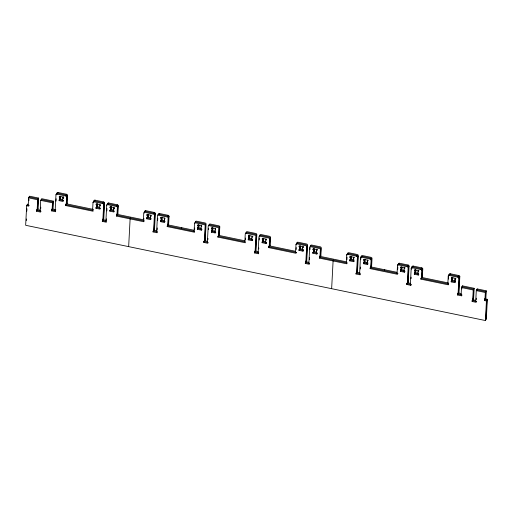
<?xml version="1.0" encoding="UTF-8"?>
<svg xmlns="http://www.w3.org/2000/svg" width="513" height="513" viewBox="0 0 513 513"><rect width="100%" height="100%" fill="white"/><g stroke="black" fill="none" stroke-linecap="round" stroke-linejoin="round"><path stroke-width="0.77" d="M27.599 204.046L26.676 205.732L25.65 225.29L485.401 320.542L486.324 318.855L487.35 299.297L485.317 298.874L484.394 300.56L486.427 300.984L487.35 299.297M26.317 220.539L26.4 218.974M26.811 211.151L26.933 208.804M28.241 205.174L28.625 197.871L29.549 196.19L38.597 198.063L38.039 208.791L37.532 208.688L36.558 211.247L40.617 212.087L40.668 211.215L40.155 211.106L40.719 200.378L41.643 198.691L53.403 201.128L53.019 208.425L52.095 210.112L52.473 202.815L53.403 201.128M28.895 200.679L28.972 199.217M28.754 205.277L28.702 206.155L26.676 205.732M36.603 210.375L37.116 210.477L37.673 199.749L38.597 198.063M37.532 208.688L36.558 211.247M37.577 209.637L38.135 198.903L29.087 197.03M40.7 208.733L40.783 207.201M51.537 210.881L51.589 210.009L55.648 210.849L55.603 211.728L51.537 210.881L52.512 208.323L53.019 208.425M67.556 195.357L66.626 197.043L66.222 204.777L67.145 203.09L67.556 195.357A1.064 0.846 28.7 0 0 66.581 194.267L57.956 192.484A1.064 0.846 28.7 0 0 56.898 193.144L55.975 194.831L55.141 210.747L55.603 209.9M56.058 201.147L56.186 198.762M62.823 197.877L63.33 197.98L63.792 197.139L63.285 197.03L62.823 197.877L62.689 200.506L63.195 200.609L63.144 201.487L59.085 200.641L60.059 198.082L60.566 198.185L60.669 196.216M59.271 197.139L59.732 196.299L60.239 196.402L59.777 197.242L59.271 197.139L59.316 196.261L63.375 197.107L63.33 197.98M59.136 199.769L59.643 199.871L59.777 197.242M60.059 198.082L59.085 200.641M60.104 199.031L60.239 196.402M63.214 198.345L63.285 197.03M65.715 204.674L93.116 210.349L93.071 211.228L65.67 205.546L66.639 202.988L67.145 203.09M66.132 204.706L66.177 203.828L66.684 203.937L67.094 196.197A1.064 0.846 28.7 0 0 66.119 195.113L57.494 193.324A1.064 0.846 28.7 0 0 56.436 193.991M65.67 205.546L66.639 202.988M104.594 203.033L103.671 204.713L102.837 220.628L103.761 218.942L104.594 203.033A1.064 0.846 28.7 0 0 103.626 201.942L95.001 200.153A1.064 0.846 28.7 0 0 93.943 200.82L93.013 202.507L92.609 210.247L93.071 209.4M100.163 204.674L99.56 208.143L100.067 208.246L100.022 209.124L95.963 208.284L96.931 205.719L97.438 205.828L97.541 203.853M96.143 204.777L96.611 203.937L97.117 204.039L96.656 204.886L96.143 204.777L96.194 203.905L100.253 204.745L100.208 205.623L99.695 205.514M96.008 207.406L96.515 207.515L96.656 204.886M96.931 205.719L95.963 208.284M96.976 206.668L97.117 204.039M102.331 220.519L106.39 221.359L106.345 222.238L102.286 221.398L103.254 218.833L103.761 218.942M102.747 220.552L102.792 219.679L103.299 219.782L104.133 203.873A1.064 0.846 28.7 0 0 103.164 202.789L94.539 201A1.064 0.846 28.7 0 0 93.481 201.667M102.286 221.398L103.254 218.833M105.883 221.257L106.717 205.347L107.64 203.661A1.064 0.846 28.7 0 1 108.705 202.994L117.33 204.783A1.064 0.846 28.7 0 1 118.298 205.867L117.894 213.607L116.97 215.293L117.374 207.553L118.298 205.867M106.345 220.417L106.428 218.82M106.845 210.869L106.973 208.483M113.963 208.862L114.033 207.547L113.431 211.016L113.937 211.119L113.892 211.997L109.833 211.157L110.802 208.592L111.308 208.701L111.411 206.726M110.019 207.656L110.481 206.81L110.988 206.912L110.526 207.759L110.019 207.656L110.064 206.777L114.123 207.618L114.078 208.496L113.565 208.387M109.878 210.279L110.385 210.388L110.526 207.759M110.802 208.592L109.833 211.157M110.846 209.541L110.988 206.912M143.864 220.866L143.82 221.738L116.413 216.063L117.387 213.498L117.894 213.607M116.874 215.216L116.926 214.344L117.432 214.447L117.836 206.713A1.064 0.846 28.7 0 0 116.868 205.623L108.243 203.841A1.064 0.846 28.7 0 0 107.179 204.501M116.413 216.063L117.387 213.498M128.66 246.638L130.116 218.897L130.578 218.057M144.172 213.145L144.685 211.337A1.064 0.846 28.7 0 1 145.743 210.67L154.375 212.459A1.064 0.846 28.7 0 1 155.343 213.543L154.509 229.452L153.586 231.139L154.419 215.229A1.064 0.846 28.7 0 0 153.451 214.145L144.82 212.356A1.064 0.846 28.7 0 0 143.762 213.023L143.358 220.757L143.897 218.365M150.835 216.499L150.905 215.184L150.303 218.653L150.816 218.762L150.764 219.635L146.705 218.794L147.68 216.236L148.186 216.339L148.289 214.37M146.891 215.293L147.353 214.447L147.859 214.556L147.398 215.396L146.891 215.293L146.936 214.415L150.995 215.255L150.95 216.133L150.444 216.031M146.75 217.922L147.263 218.025L147.398 215.396M147.725 217.185L147.859 214.556M157.138 231.876L157.087 232.755L153.028 231.908L154.003 229.349L154.509 229.452M153.49 231.068L153.541 230.19L154.047 230.299L154.881 214.383L155.343 213.543M153.028 231.908L154.003 229.349M156.625 231.773L157.465 215.858A1.064 0.846 28.7 0 1 158.523 215.197L167.148 216.98A1.064 0.846 28.7 0 1 168.117 218.07L167.713 225.803L168.636 224.117L169.046 216.383A1.064 0.846 28.7 0 0 168.072 215.293L159.447 213.511A1.064 0.846 28.7 0 0 158.389 214.171L157.927 215.018A1.064 0.846 28.7 0 1 158.985 214.351L159.447 213.511M157.132 230.132L157.247 227.945M157.632 220.584L157.76 218.198M164.776 218.057L164.173 221.533L164.686 221.635L164.635 222.514L160.575 221.667L161.55 219.109L162.057 219.211L162.159 217.243M160.761 218.166L161.223 217.326L161.73 217.429L161.268 218.269L160.761 218.166L160.806 217.288L164.865 218.134L164.82 219.006L164.314 218.904M160.62 220.795L161.133 220.898L161.268 218.269M161.595 220.058L161.73 217.429M167.206 225.701L194.607 231.376L194.562 232.254L167.161 226.573L168.129 224.014L168.636 224.117M169.046 216.383L168.578 217.223L168.174 224.963L167.668 224.854M194.1 231.273L194.504 223.533A1.064 0.846 28.7 0 1 195.568 222.866L204.193 224.656A1.064 0.846 28.7 0 1 205.162 225.739L204.328 241.655L205.251 239.969L206.085 224.059A1.064 0.846 28.7 0 0 205.117 222.969L196.492 221.18A1.064 0.846 28.7 0 0 195.434 221.847L195.408 222.334M194.587 229.946L194.69 228.009M194.94 223.174L194.966 222.693A1.064 0.846 28.7 0 1 196.03 222.026L204.655 223.815A1.064 0.846 28.7 0 1 205.623 224.899L204.79 240.809L204.283 240.706L204.238 241.578M201.083 228.182L197.96 227.592L197.915 228.465L201.975 229.305L201.513 230.151L197.454 229.311L198.422 226.746L198.929 226.855L199.031 224.88M197.633 225.803L198.095 224.963L198.608 225.066L198.146 225.912L197.633 225.803L197.685 224.931L201.744 225.771L201.692 226.65L201.186 226.541L201.051 229.17L201.558 229.273L201.513 230.151M197.499 228.432L198.005 228.541L198.146 225.912M198.422 226.746L197.454 229.311M198.467 227.695L198.608 225.066M207.88 242.386L207.836 243.265L203.776 242.425L204.745 239.86L205.251 239.969M203.776 242.425L204.745 239.86M207.374 242.283L208.207 226.374A1.064 0.846 28.7 0 1 209.266 225.707L217.897 227.496A1.064 0.846 28.7 0 1 218.865 228.58L218.461 236.32L219.384 234.633L219.788 226.893A1.064 0.846 28.7 0 0 218.82 225.81L210.195 224.021A1.064 0.846 28.7 0 0 209.131 224.688M207.938 239.449L207.989 238.455M208.464 229.51L208.515 228.516M215.454 229.888L215.518 228.574L214.921 232.043L215.428 232.145L215.383 233.024L211.324 232.184L212.292 229.619L212.799 229.728L212.901 227.753M211.503 228.683L211.972 227.836L212.478 227.939L212.016 228.785L211.503 228.683L211.555 227.804L215.614 228.644M211.369 231.305L211.875 231.414L212.016 228.785M212.292 229.619L211.324 232.184M212.337 230.568L212.478 227.939M217.948 236.211L245.355 241.886L245.31 242.764L217.903 237.089L218.878 234.524L219.384 234.633M218.365 236.243L218.416 235.371L218.923 235.473L219.327 227.74L219.788 226.893M217.903 237.089L218.878 234.524M244.848 241.783L245.252 234.05A1.064 0.846 28.7 0 1 246.311 233.383L254.942 235.172A1.064 0.846 28.7 0 1 255.91 236.256L255.076 252.165L256 250.479L256.833 234.569A1.064 0.846 28.7 0 0 255.865 233.486L247.234 231.696A1.064 0.846 28.7 0 0 246.176 232.363L246.125 233.332M245.361 239.975L245.458 238.038M245.689 233.691L245.714 233.203A1.064 0.846 28.7 0 1 246.772 232.536L255.403 234.326A1.064 0.846 28.7 0 1 256.372 235.409L255.538 251.325L255.032 251.216L254.98 252.095M251.825 238.699L248.702 238.103L248.658 238.981L252.717 239.821L252.255 240.661L248.196 239.821L249.171 237.262L249.677 237.365L249.78 235.396M248.382 236.32L248.843 235.473L249.35 235.582L248.888 236.422L248.382 236.32L248.427 235.441L252.486 236.281L252.441 237.16L251.934 237.057L251.793 239.68L252.3 239.789L252.255 240.661M248.241 238.949L248.754 239.052L248.888 236.422M249.171 237.262L248.196 239.821M249.215 238.212L249.35 235.582M258.629 252.903L258.578 253.775L254.519 252.935L255.493 250.376L256 250.479M254.519 252.935L255.493 250.376M258.116 252.8L258.95 236.884A1.064 0.846 28.7 0 1 260.014 236.217L268.639 238.006A1.064 0.846 28.7 0 1 269.607 239.096L269.203 246.83L270.127 245.143L270.531 237.41A1.064 0.846 28.7 0 0 269.562 236.32L260.937 234.537A1.064 0.846 28.7 0 0 259.879 235.198M258.738 248.972L258.789 247.978M259.206 240.02L259.309 238.032M265.696 241.572L262.573 240.975L262.528 241.854L266.587 242.694L266.125 243.534L262.066 242.694L263.041 240.135L263.547 240.238L263.65 238.269M262.252 239.193L262.714 238.353L263.22 238.455L262.759 239.295L262.252 239.193L262.297 238.314L266.356 239.161L266.311 240.033L265.805 239.93L265.663 242.553L266.17 242.662L266.125 243.534M262.111 241.822L262.624 241.924L262.759 239.295M263.041 240.135L262.066 242.694M263.086 241.084L263.22 238.455M296.097 252.402L296.052 253.281L268.652 247.599L268.697 246.727L296.514 252.434M269.113 246.759L269.62 245.041L270.127 245.143M268.652 247.599L269.62 245.041M295.591 252.3L295.995 244.56L296.456 243.72A1.064 0.846 28.7 0 1 297.521 243.053L306.146 244.842A1.064 0.846 28.7 0 1 307.114 245.926L306.28 261.835L305.774 261.733L305.729 262.605M296.155 249.523L296.257 247.587M296.405 244.682L296.456 243.72M296.892 243.361L296.918 242.873A1.064 0.846 28.7 0 1 297.982 242.207L306.607 243.996A1.064 0.846 28.7 0 1 307.576 245.079L306.742 260.995L305.819 262.682L306.652 246.766A1.064 0.846 28.7 0 0 305.684 245.682L297.059 243.893A1.064 0.846 28.7 0 0 295.995 244.56M299.406 249.491L303.465 250.331L303.003 251.178L298.944 250.338L298.989 249.459L299.496 249.562L300.419 247.882L300.522 245.907M299.124 246.83L299.586 245.99L300.099 246.093L299.63 246.939L299.124 246.83L299.169 245.958L303.234 246.798L303.183 247.676L302.676 247.567L302.542 250.197L303.048 250.299L303.003 251.178M299.496 249.562L299.63 246.939M299.958 248.722L300.099 246.093M309.371 263.413L309.326 264.291L305.267 263.451L306.235 260.886L306.742 260.995M305.267 263.451L306.235 260.886M308.864 263.31L309.698 247.401A1.064 0.846 28.7 0 1 310.756 246.734L319.387 248.523A1.064 0.846 28.7 0 1 320.356 249.607L319.945 257.346L320.875 255.66L321.279 247.92A1.064 0.846 28.7 0 0 320.311 246.836L311.686 245.047A1.064 0.846 28.7 0 0 310.621 245.714L310.57 246.708M309.48 259.482L309.589 257.494M310.006 249.542L310.108 247.548M313.276 252.364L317.335 253.204L316.874 254.05L312.815 253.21L313.783 250.645L314.289 250.754L314.392 248.779M312.994 249.703L313.456 248.863L313.969 248.965L313.501 249.812L312.994 249.703L313.039 248.831L317.105 249.671L317.053 250.549L316.547 250.44L316.412 253.069L316.919 253.172L316.874 254.05M312.859 252.332L313.366 252.441L313.501 249.812M313.828 251.594L313.969 248.965M346.846 262.913L346.794 263.791L319.394 258.116L319.439 257.237L347.263 262.951M319.394 258.116L320.368 255.551L320.875 255.66M331.642 288.684L333.097 260.95L333.559 260.11M346.333 262.81L346.743 255.076L347.205 254.23A1.064 0.846 28.7 0 1 348.263 253.563L356.894 255.352A1.064 0.846 28.7 0 1 357.862 256.436L357.029 272.352L356.516 272.243L356.471 273.121M346.923 259.649L347.051 257.135M347.179 254.717L347.205 254.23M347.641 253.871L347.667 253.39A1.064 0.846 28.7 0 1 348.725 252.723L357.356 254.512A1.064 0.846 28.7 0 1 358.324 255.596L357.49 271.505L356.567 273.192L357.401 257.282L357.862 256.436M351.168 258.392L350.655 258.289L350.148 260.008L354.207 260.848L353.746 261.688L349.686 260.848L349.731 259.976L350.238 260.078L351.168 258.392L351.27 256.423M349.872 257.346L350.334 256.5L350.841 256.609L350.379 257.449L349.872 257.346L349.917 256.468L353.976 257.308L353.932 258.186L353.425 258.084L353.284 260.707L353.79 260.816L353.746 261.688M350.238 260.078L350.379 257.449M350.655 258.289L349.686 260.848M350.706 259.238L350.841 256.609M360.113 273.929L360.068 274.801L356.009 273.961L356.984 271.403L357.49 271.505M356.009 273.961L356.984 271.403M359.607 273.82L360.44 257.911L360.902 257.071A1.064 0.846 28.7 0 1 361.966 256.404L370.591 258.193A1.064 0.846 28.7 0 1 371.559 259.277L371.155 267.017L370.642 267.017M360.28 269.004L360.382 267.017M360.78 259.456L360.902 257.071M361.312 257.218L361.37 256.224A1.064 0.846 28.7 0 1 362.428 255.564L371.053 257.346A1.064 0.846 28.7 0 1 372.021 258.437L371.617 266.17L370.694 267.857L371.098 260.123L371.559 259.277M365.038 261.264L364.531 261.162L364.018 262.88L368.077 263.72L367.616 264.561L363.557 263.72L363.602 262.848L364.108 262.951L365.038 261.264L365.141 259.296M363.743 260.219L364.204 259.373L364.711 259.482L364.249 260.322L363.743 260.219L363.788 259.341L367.847 260.187L367.802 261.059L367.295 260.957L367.154 263.579L367.661 263.688L367.616 264.561M364.108 262.951L364.249 260.322M364.531 261.162L363.557 263.72M364.576 262.111L364.711 259.482M397.588 273.429L397.543 274.308L370.142 268.626L370.187 267.754L398.005 273.461M370.142 268.626L371.111 266.067L371.617 266.17M397.081 273.326L397.485 265.587L398.409 263.9A1.064 0.846 28.7 0 1 399.473 263.233L408.098 265.022A1.064 0.846 28.7 0 1 409.066 266.106L408.233 282.022L407.309 283.708L408.143 267.792L409.066 266.106M397.703 269.389L397.825 267.068M401.91 268.908L401.403 268.799L400.897 270.518L404.956 271.358L404.494 272.204L400.435 271.364L400.48 270.486L400.986 270.588L401.91 268.908L402.012 266.933M400.615 267.857L401.076 267.017L401.583 267.119L401.121 267.966L400.615 267.857L400.659 266.984L404.719 267.824L404.674 268.697L404.167 268.594L404.032 271.223L404.539 271.326L404.494 272.204M400.986 270.588L401.121 267.966M401.403 268.799L400.435 271.364M401.448 269.748L401.583 267.119M406.803 283.599L411.279 284.471L410.817 285.318L406.758 284.478L407.726 281.913L408.233 282.022M407.219 283.631L407.264 282.759L407.771 282.862L408.605 266.952A1.064 0.846 28.7 0 0 407.636 265.869L399.011 264.08A1.064 0.846 28.7 0 0 397.947 264.746M406.758 284.478L407.726 281.913M410.355 284.337L411.189 268.427L412.112 266.741A1.064 0.846 28.7 0 1 413.17 266.074L421.801 267.863A1.064 0.846 28.7 0 1 422.77 268.947L422.366 276.687L421.436 278.373L421.846 270.633L422.77 268.947M411.067 278.719L411.15 277.129M411.567 269.171L411.65 267.581A1.064 0.846 28.7 0 1 412.709 266.914L421.34 268.703A1.064 0.846 28.7 0 1 422.308 269.793L421.904 277.527L421.391 277.424L421.853 276.578L422.366 276.687M410.817 285.318L410.862 284.439M412.029 268.331L412.112 266.741M415.78 271.781L415.274 271.672L414.767 273.391L418.826 274.231L418.364 275.077L414.305 274.237L414.35 273.358L414.857 273.467L415.78 271.781L415.883 269.806M414.485 270.729L414.946 269.889L415.453 269.992L414.991 270.838L414.485 270.729L414.53 269.857L418.589 270.697L418.544 271.576L418.037 271.467L417.903 274.096L418.409 274.199L418.364 275.077M414.857 273.467L414.991 270.838M415.274 271.672L414.305 274.237M415.318 272.621L415.453 269.992M448.336 283.939L448.285 284.818L420.884 279.143L420.929 278.264L448.747 283.978M420.884 279.143L421.853 276.578M447.823 283.836L448.234 276.103L449.157 274.417A1.064 0.846 28.7 0 1 450.215 273.75L458.846 275.539A1.064 0.846 28.7 0 1 459.815 276.622L458.981 292.532L458.051 294.218L458.885 278.309L459.815 276.622M448.49 279.123L448.695 275.257A1.064 0.846 28.7 0 1 449.754 274.59L458.378 276.379A1.064 0.846 28.7 0 1 459.353 277.462L458.519 293.378L458.006 293.269L457.962 294.148M454.916 279.11L455.422 279.213L455.884 278.373L455.377 278.264L454.916 279.11L454.775 281.733L455.281 281.842L455.236 282.714L451.177 281.874L451.222 281.002L451.729 281.105L452.658 279.418L452.761 277.45M451.363 278.373L451.825 277.527L452.331 277.636L451.87 278.476L451.363 278.373L451.408 277.495L455.467 278.335L455.422 279.213M451.729 281.105L451.87 278.476M452.658 279.418L452.145 279.316L451.177 281.874M452.19 280.258L452.331 277.636M457.545 294.116L462.021 294.988L461.559 295.828L457.5 294.988L458.468 292.429L458.981 292.532M457.5 294.988L458.468 292.429M461.097 294.847L461.482 287.549L462.405 285.863L474.159 288.3L473.602 299.028L472.672 300.714L472.165 300.612L472.12 301.484L476.179 302.33L476.224 301.452L475.718 301.349L476.282 290.614L477.205 288.934L486.253 290.807L485.875 298.104L484.952 299.791L485.33 292.493L486.253 290.807M461.559 295.828L461.604 294.956M461.828 288.896L461.944 286.709L473.698 289.146L473.14 299.874M462.328 287.325L462.405 285.863M472.672 300.714L473.236 289.986L474.159 288.3M473.602 299.028L473.095 298.925L472.12 301.484M476.224 299.682L476.308 298.156M477.128 290.454L477.205 288.934M484.394 300.56L485.369 298.002L485.875 298.104M484.856 299.72L484.907 298.842L485.413 298.951L485.792 291.647L476.744 289.774M485.317 298.874L485.369 298.002M485.401 320.542L486.427 300.984M485.862 319.702L486.888 300.137L484.439 299.688M37.116 210.477L38.039 208.727M55.975 194.831A1.064 0.846 28.7 0 1 57.033 194.171L57.956 192.484M52.512 208.323L52.05 209.163L52.557 209.272L52.935 201.975L41.181 199.538M59.643 199.871L60.566 198.185M66.626 197.043A1.064 0.846 28.7 0 0 65.658 195.953L66.581 194.267M93.013 202.507A1.064 0.846 28.7 0 1 94.078 201.84L95.001 200.153M96.515 207.515L97.438 205.828M103.671 204.713A1.064 0.846 28.7 0 0 102.703 203.629L103.626 201.942M106.717 205.347A1.064 0.846 28.7 0 1 107.775 204.681L108.705 202.994M110.385 210.388L111.308 208.701M117.374 207.553A1.064 0.846 28.7 0 0 116.406 206.47L117.33 204.783M144.224 212.177A1.064 0.846 28.7 0 1 145.282 211.51L145.743 210.67M146.705 218.794L147.629 217.108M147.263 218.025L148.186 216.339M154.881 214.383A1.064 0.846 28.7 0 0 153.913 213.299L154.375 212.459M160.575 221.667L161.505 219.981M161.133 220.898L162.057 219.211M168.578 217.223A1.064 0.846 28.7 0 0 167.61 216.14L168.072 215.293M167.161 226.573L168.084 224.886L193.773 230.209M181.326 228.567L181.788 227.727M198.005 228.541L198.929 226.855M201.186 226.541L201.647 225.701M211.875 231.414L212.799 229.728M248.754 239.052L249.677 237.365M251.934 237.057L252.396 236.211L252.903 236.32M262.624 241.924L263.547 240.238M265.805 239.93L266.266 239.084M298.944 250.338L299.868 248.651M302.676 247.567L303.138 246.727L303.645 246.83M302.542 250.197L303.003 249.35M312.815 253.21L313.738 251.524M313.366 252.441L314.289 250.754M316.547 250.44L317.008 249.6L317.521 249.703M316.412 253.069L316.874 252.229M320.368 255.551L319.9 256.397L320.413 256.5L320.817 248.767A1.064 0.846 28.7 0 0 319.849 247.676L311.218 245.894A1.064 0.846 28.7 0 0 310.16 246.554M346.743 255.076A1.064 0.846 28.7 0 1 347.801 254.41L348.263 253.563M353.425 258.084L353.887 257.237L354.393 257.346M353.284 260.707L353.746 259.867M357.401 257.282A1.064 0.846 28.7 0 0 356.426 256.199L356.894 255.352M360.44 257.911A1.064 0.846 28.7 0 1 361.505 257.244L361.966 256.404M367.295 260.957L367.757 260.11L368.263 260.219M367.154 263.579L367.616 262.739M371.098 260.123A1.064 0.846 28.7 0 0 370.13 259.033L370.591 258.193M370.649 266.907L371.111 266.067M384.301 270.62L384.763 269.78M397.485 265.587A1.064 0.846 28.7 0 1 398.55 264.92L399.473 263.233M404.167 268.594L404.629 267.754L405.135 267.857M404.032 271.223L404.494 270.377M408.143 267.792A1.064 0.846 28.7 0 0 407.175 266.709L408.098 265.022M411.189 268.427A1.064 0.846 28.7 0 1 412.247 267.76L413.17 266.074M418.037 271.467L418.499 270.627L419.006 270.729M417.903 274.096L418.364 273.249M421.846 270.633A1.064 0.846 28.7 0 0 420.878 269.549L421.801 267.863M448.234 276.103A1.064 0.846 28.7 0 1 449.292 275.436L450.215 273.75M452.145 279.316L451.684 280.156L455.486 280.893M454.775 281.733L455.236 280.893M458.885 278.309A1.064 0.846 28.7 0 0 457.917 277.219L458.846 275.539M472.165 300.612L473.095 298.925M145.282 211.51L153.913 213.299M158.985 214.351L167.61 216.14M57.033 194.171L65.658 195.953M94.078 201.84L102.703 203.629M107.775 204.681L116.406 206.47M347.801 254.41L356.426 256.199M361.505 257.244L370.13 259.033M398.55 264.92L407.175 266.709M412.247 267.76L420.878 269.549M449.292 275.436L457.917 277.219M215.056 229.414L215.563 229.523M300.419 247.882L299.913 247.773L299.451 248.619L303.247 249.35M62.721 199.519L59.598 198.922L59.553 199.801L63.612 200.641M99.593 207.156L96.47 206.566L96.425 207.438L100.484 208.278M113.463 210.029L110.34 209.439L110.295 210.311L114.354 211.157M150.341 217.672L147.218 217.076L147.167 217.954L151.226 218.794M164.211 220.545L161.088 219.949L161.037 220.827L165.096 221.667M214.953 231.055L211.831 230.465L211.786 231.337L215.845 232.184M313.321 251.492L316.444 252.082M350.193 259.129L353.996 259.867M364.063 262.002L367.866 262.739M400.942 269.646L404.738 270.377M414.812 272.518L418.608 273.249M451.639 281.034L455.025 281.733M66.594 203.86L93.212 209.375M117.342 214.376L143.961 219.891M218.827 235.403L244.521 240.725M269.575 245.913L295.264 251.235M320.317 256.429L346.012 261.752M371.066 266.94L396.947 272.3M421.808 277.456L448.426 282.971M269.158 245.881L269.665 245.99L270.069 238.25A1.064 0.846 28.7 0 0 269.101 237.166L260.476 235.377A1.064 0.846 28.7 0 0 259.418 236.044M116.464 215.184L144.281 220.898M28.625 197.871L37.673 199.749M40.719 200.378L52.473 202.815M461.482 287.549L473.236 289.986M476.282 290.614L485.33 292.493M52.467 209.195L55.846 209.9M103.209 219.711L105.915 220.269M153.958 230.222L156.664 230.786M204.7 240.738L207.489 241.315M255.442 251.248L258.238 251.832M306.19 261.765L308.98 262.342M356.933 272.275L359.85 272.884M407.681 282.791L410.387 283.349M458.423 293.301L461.129 293.866M27.138 204.892L29.164 205.309M153.079 231.036L157.555 231.908M203.821 241.546L208.041 242.367M254.563 252.063L258.789 252.883M305.312 262.573L309.531 263.393M356.054 273.089L360.53 273.961M40.194 210.125L37.071 209.528L37.019 210.407L41.085 211.247M475.75 300.361L472.627 299.765L472.582 300.644L476.641 301.484M219.327 227.74A1.064 0.846 28.7 0 0 218.358 226.65L209.727 224.867A1.064 0.846 28.7 0 0 208.669 225.528"/></g></svg>
